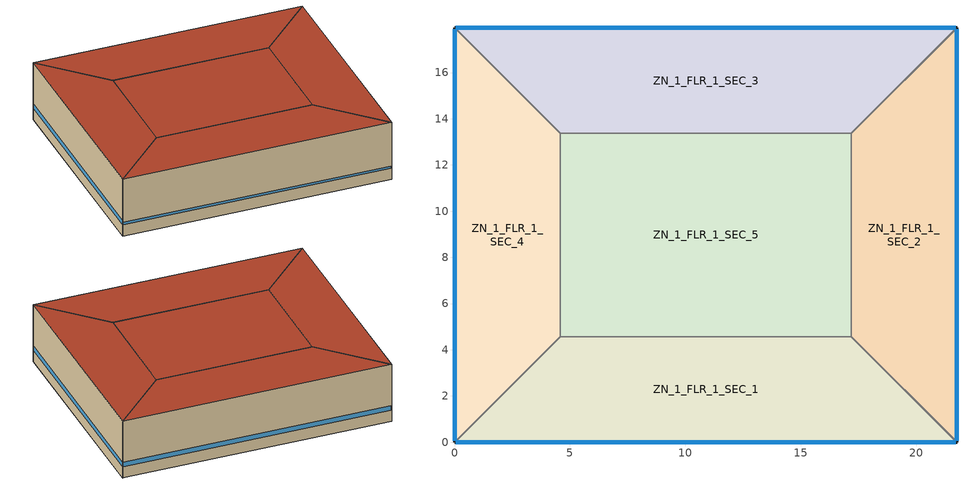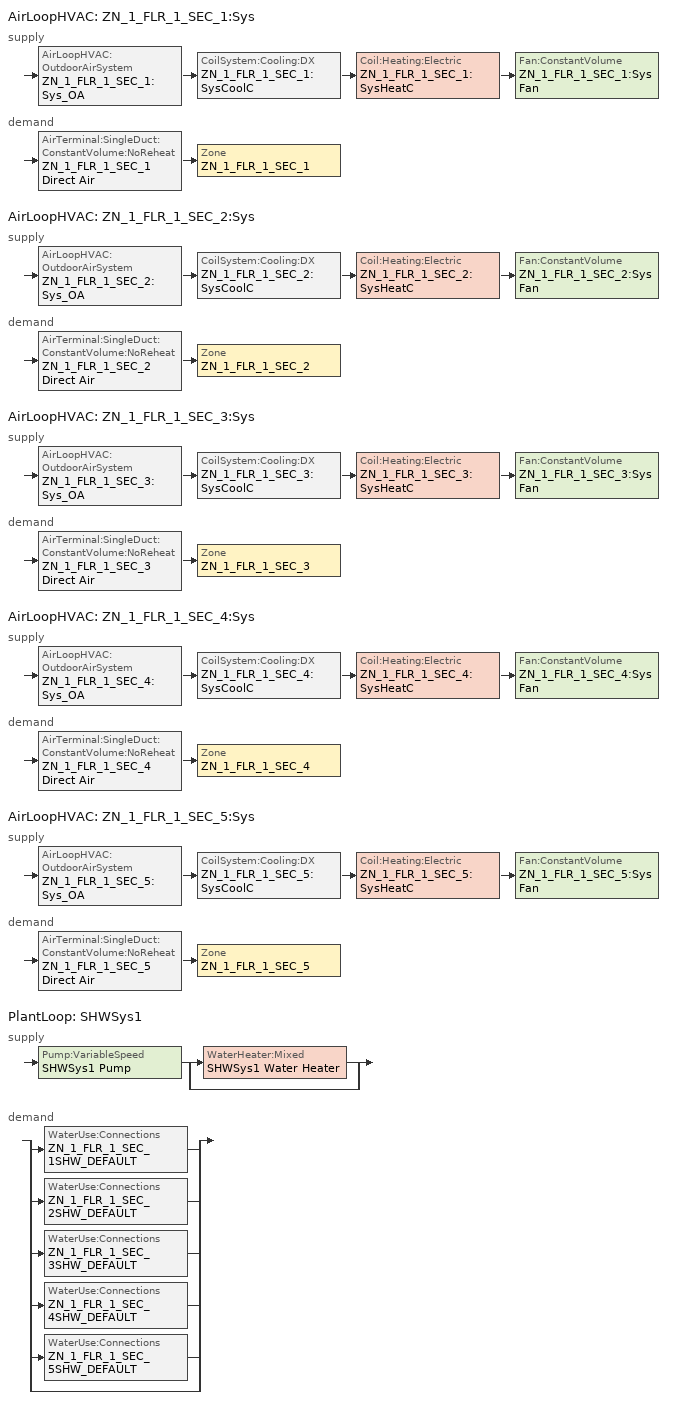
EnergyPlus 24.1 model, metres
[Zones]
ZN_1_FLR_1_SEC_1
 floor ground (ASHRAE 90.1-2004_Sec 5.5-3ab_Unheated_Ext-slab): 4.57,4.57 17.19,4.57 21.76,0 0,0 z0
 wall outside (ASHRAE 90.1-2004_Sec 5.5-3ab_Steel-Framed_Ext-wall): 0,0 21.76,0 z0:5.01
 wall to ZN_1_FLR_1_SEC_2 (ASHRAE 90.1-2004_Sec 5.5-3ab_Interior Wall_Int-Wall): 21.76,0 17.19,4.57 z0:5.01
 wall to ZN_1_FLR_1_SEC_5 (ASHRAE 90.1-2004_Sec 5.5-3ab_Interior Wall_Int-Wall): 17.19,4.57 4.57,4.57 z0:5.01
 wall to ZN_1_FLR_1_SEC_4 (ASHRAE 90.1-2004_Sec 5.5-3ab_Interior Wall_Int-Wall): 4.57,4.57 0,0 z0:5.01
 window (ASHRAE 90.1-2004_Sec 5.5-3ab_0_0.1_fixed_north_window): 0.05,0 21.71,0 z1:1.18
 roof outside (ASHRAE 90.1-2004_Sec 5.5-3ab_IEAD_Roof): 0,0 21.76,0 17.19,4.57 4.57,4.57 z5.01
ZN_1_FLR_1_SEC_2
 floor ground (ASHRAE 90.1-2004_Sec 5.5-3ab_Unheated_Ext-slab): 17.19,4.57 17.19,13.37 21.76,17.93 21.76,0 z0
 wall outside (ASHRAE 90.1-2004_Sec 5.5-3ab_Steel-Framed_Ext-wall): 21.76,0 21.76,17.93 z0:5.01
 wall to ZN_1_FLR_1_SEC_3 (ASHRAE 90.1-2004_Sec 5.5-3ab_Interior Wall_Int-Wall): 21.76,17.93 17.19,13.37 z0:5.01
 wall to ZN_1_FLR_1_SEC_5 (ASHRAE 90.1-2004_Sec 5.5-3ab_Interior Wall_Int-Wall): 17.19,13.37 17.19,4.57 z0:5.01
 window (ASHRAE 90.1-2004_Sec 5.5-3ab_0_0.1_fixed_west_window): 21.76,0.05 21.76,17.89 z1:1.36
 roof outside (ASHRAE 90.1-2004_Sec 5.5-3ab_IEAD_Roof): 21.76,0 21.76,17.93 17.19,13.37 17.19,4.57 z5.01
ZN_1_FLR_1_SEC_3
 floor ground (ASHRAE 90.1-2004_Sec 5.5-3ab_Unheated_Ext-slab): 0,17.93 21.76,17.93 17.19,13.36 4.57,13.36 z0
 wall outside (ASHRAE 90.1-2004_Sec 5.5-3ab_Steel-Framed_Ext-wall): 21.76,17.93 0,17.93 z0:5.01
 wall to ZN_1_FLR_1_SEC_5 (ASHRAE 90.1-2004_Sec 5.5-3ab_Interior Wall_Int-Wall): 4.57,13.36 17.19,13.36 z0:5.01
 wall to ZN_1_FLR_1_SEC_4 (ASHRAE 90.1-2004_Sec 5.5-3ab_Interior Wall_Int-Wall): 0,17.93 4.57,13.36 z0:5.01
 window (ASHRAE 90.1-2004_Sec 5.5-3ab_0_0.1_fixed_south_window): 21.71,17.93 0.05,17.93 z1:1.36
 roof outside (ASHRAE 90.1-2004_Sec 5.5-3ab_IEAD_Roof): 4.57,13.36 17.19,13.36 21.76,17.93 0,17.93 z5.01
ZN_1_FLR_1_SEC_4
 floor ground (ASHRAE 90.1-2004_Sec 5.5-3ab_Unheated_Ext-slab): 0,17.93 4.57,13.37 4.57,4.57 0,0 z0
 wall outside (ASHRAE 90.1-2004_Sec 5.5-3ab_Steel-Framed_Ext-wall): 0,17.93 0,0 z0:5.01
 wall to ZN_1_FLR_1_SEC_5 (ASHRAE 90.1-2004_Sec 5.5-3ab_Interior Wall_Int-Wall): 4.57,4.57 4.57,13.37 z0:5.01
 window (ASHRAE 90.1-2004_Sec 5.5-3ab_0_0.1_fixed_east_window): 0,17.89 0,0.05 z1:1.36
 roof outside (ASHRAE 90.1-2004_Sec 5.5-3ab_IEAD_Roof): 0,0 4.57,4.57 4.57,13.37 0,17.93 z5.01
ZN_1_FLR_1_SEC_5
 floor ground (ASHRAE 90.1-2004_Sec 5.5-3ab_Unheated_Ext-slab): 4.57,13.37 17.19,13.37 17.19,4.57 4.57,4.57 z0
 roof outside (ASHRAE 90.1-2004_Sec 5.5-3ab_IEAD_Roof): 4.57,4.57 17.19,4.57 17.19,13.37 4.57,13.37 z5.01
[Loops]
AirLoopHVAC 'ZN_1_FLR_1_SEC_1:Sys'
 supply: AirLoopHVAC:OutdoorAirSystem 'ZN_1_FLR_1_SEC_1:Sys_OA' > CoilSystem:Cooling:DX 'ZN_1_FLR_1_SEC_1:SysCoolC' > Coil:Heating:Electric 'ZN_1_FLR_1_SEC_1:SysHeatC' > Fan:ConstantVolume 'ZN_1_FLR_1_SEC_1:Sys Fan'
 demand: AirTerminal:SingleDuct:ConstantVolume:NoReheat 'ZN_1_FLR_1_SEC_1 Direct Air' > Zone 'ZN_1_FLR_1_SEC_1'
AirLoopHVAC 'ZN_1_FLR_1_SEC_2:Sys'
 supply: AirLoopHVAC:OutdoorAirSystem 'ZN_1_FLR_1_SEC_2:Sys_OA' > CoilSystem:Cooling:DX 'ZN_1_FLR_1_SEC_2:SysCoolC' > Coil:Heating:Electric 'ZN_1_FLR_1_SEC_2:SysHeatC' > Fan:ConstantVolume 'ZN_1_FLR_1_SEC_2:Sys Fan'
 demand: AirTerminal:SingleDuct:ConstantVolume:NoReheat 'ZN_1_FLR_1_SEC_2 Direct Air' > Zone 'ZN_1_FLR_1_SEC_2'
AirLoopHVAC 'ZN_1_FLR_1_SEC_3:Sys'
 supply: AirLoopHVAC:OutdoorAirSystem 'ZN_1_FLR_1_SEC_3:Sys_OA' > CoilSystem:Cooling:DX 'ZN_1_FLR_1_SEC_3:SysCoolC' > Coil:Heating:Electric 'ZN_1_FLR_1_SEC_3:SysHeatC' > Fan:ConstantVolume 'ZN_1_FLR_1_SEC_3:Sys Fan'
 demand: AirTerminal:SingleDuct:ConstantVolume:NoReheat 'ZN_1_FLR_1_SEC_3 Direct Air' > Zone 'ZN_1_FLR_1_SEC_3'
AirLoopHVAC 'ZN_1_FLR_1_SEC_4:Sys'
 supply: AirLoopHVAC:OutdoorAirSystem 'ZN_1_FLR_1_SEC_4:Sys_OA' > CoilSystem:Cooling:DX 'ZN_1_FLR_1_SEC_4:SysCoolC' > Coil:Heating:Electric 'ZN_1_FLR_1_SEC_4:SysHeatC' > Fan:ConstantVolume 'ZN_1_FLR_1_SEC_4:Sys Fan'
 demand: AirTerminal:SingleDuct:ConstantVolume:NoReheat 'ZN_1_FLR_1_SEC_4 Direct Air' > Zone 'ZN_1_FLR_1_SEC_4'
AirLoopHVAC 'ZN_1_FLR_1_SEC_5:Sys'
 supply: AirLoopHVAC:OutdoorAirSystem 'ZN_1_FLR_1_SEC_5:Sys_OA' > CoilSystem:Cooling:DX 'ZN_1_FLR_1_SEC_5:SysCoolC' > Coil:Heating:Electric 'ZN_1_FLR_1_SEC_5:SysHeatC' > Fan:ConstantVolume 'ZN_1_FLR_1_SEC_5:Sys Fan'
 demand: AirTerminal:SingleDuct:ConstantVolume:NoReheat 'ZN_1_FLR_1_SEC_5 Direct Air' > Zone 'ZN_1_FLR_1_SEC_5'
PlantLoop 'SHWSys1'
 supply: Pump:VariableSpeed 'SHWSys1 Pump' > split
  | WaterHeater:Mixed 'SHWSys1 Water Heater'
  | bypass
 demand: split
  | WaterUse:Connections 'ZN_1_FLR_1_SEC_1SHW_DEFAULT'
  | WaterUse:Connections 'ZN_1_FLR_1_SEC_2SHW_DEFAULT'
  | WaterUse:Connections 'ZN_1_FLR_1_SEC_3SHW_DEFAULT'
  | WaterUse:Connections 'ZN_1_FLR_1_SEC_4SHW_DEFAULT'
  | WaterUse:Connections 'ZN_1_FLR_1_SEC_5SHW_DEFAULT'
  | bypass
[Building]
AutoBuilt Model: All: Loads convergence tolerance value=0.04; Maximum number of warmup days=25; Minimum number of warmup days=6; North axis=203.014; Solar distribution=FullInteriorAndExterior; Temperature convergence tolerance value=0.2; Terrain=City
[Site:GroundTemperature:BuildingSurface]
20.03, 20.05, 20.08, 20.1, 20.18, 20.23, 20.22, 20.19, 20.26, 20.25, 20.23, 20.2
[Site:Location]
OKLAHOMA_CITY_OK_USA TMY2-13967: Elevation=397; Latitude=35.4; Longitude=-97.6; Time zone=-6
[Site:WaterMainsTemperature]
Annual average outdoor air temperature=15.03; Calculation method=Correlation; Maximum difference in monthly average outdoor air temperatures=28.2
[SizingPeriod:DesignDay] Barometric pressure=96645.77; Day of month=21; Daylight saving time indicator=No; Humidity condition type=WetBulb; Rain indicator=No; Snow indicator=No; Solar model indicator=ASHRAEClearSky
Name | Daily dry bulb temperature range | Day type | Maximum dry bulb temperature | Month | Sky clearness | Wetbulb or dewpoint at maximum dry bulb | Wind direction | Wind speed
OKLAHOMA_CITY_OK_USA Cooling .4% Conditions WB=>MDB | 11.7 | SummerDesignDay | 32.8 | 7 | 1 | 24.9 | 0 | 0
OKLAHOMA_CITY_OK_USA Heating 99.6% Conditions | 0 | WinterDesignDay | -12.6 | 1 | 0 | -12.6 | 360 | 6.9
[Construction]
ASHRAE 90.1-2004_Sec 5.5-3ab_0_0.1_fixed_east_window; ASHRAE 90.1-2004_Sec 5.5-3ab_0_0.1_fixed_south_window; ASHRAE 90.1-2004_Sec 5.5-3ab_0_0.1_fixed_west_window: Theoretical Glass [23], AIR 6MM, Theoretical Glass [23]
ASHRAE 90.1-2004_Sec 5.5-3ab_0_0.1_fixed_north_window: Theoretical Glass [24], AIR 6MM, Theoretical Glass [24]
ASHRAE 90.1-2004_Sec 5.5-3ab_IEAD_Roof: Roof Membrane, Roof Insulation, Metal Decking
ASHRAE 90.1-2004_Sec 5.5-3ab_Interior Wall_Int-Wall: GP01 1/2 GYPSUM, GP01 1/2 GYPSUM
ASHRAE 90.1-2004_Sec 5.5-3ab_Steel-Framed_Ext-wall: MAT-SHEATH, Wall Insulation [2], 1/2IN Gypsum
ASHRAE 90.1-2004_Sec 5.5-3ab_Unheated_Ext-slab: MAT-CC05 8 HW CONCRETE, CP02 CARPET PAD
InteriorFurnishings: Std Wood 6inch
[Material] Thermal absorptance=0.9
Name | Conductivity | Density | Roughness | Solar absorptance | Specific heat | Thickness | Visible absorptance
1/2IN Gypsum | 0.16 | 784.9 | Smooth | 0.92 | 830 | 0.0127 | 0.92
GP01 1/2 GYPSUM | 0.16 | 800 | Smooth | 0.7 | 1090 | 0.0127 | 0.5
MAT-CC05 8 HW CONCRETE | 1.311 | 2240 | Rough | 0.7 | 836.8 | 0.2032 | 0.7
Metal Decking | 45.006 | 7680 | MediumSmooth | 0.7 | 418.4 | 0.0015 | 0.3
Roof Insulation | 0.049 | 265 | MediumRough | 0.7 | 836.8 | 0.125 | 0.7
Roof Membrane | 0.16 | 1121.29 | VeryRough | 0.7 | 1460 | 0.0095 | 0.7
Std Wood 6inch | 0.12 | 540 | MediumSmooth | 0.7 | 1210 | 0.15 | 0.7
Wall Insulation [2] | 0.045 | 265 | MediumRough | 0.7 | 836.8 | 0.0376 | 0.7
[Material:NoMass] Solar absorptance=0.7; Thermal absorptance=0.9
Name | Roughness | Thermal resistance | Visible absorptance
CP02 CARPET PAD | VeryRough | 0.2165 | 0.8
MAT-SHEATH | Rough | 0.3626 | 0.7
[WindowMaterial:Gas]
AIR 6MM: Gas type=Air; Thickness=0.0063
[WindowMaterial:Glazing] Back side infrared hemispherical emissivity=0.85; Front side infrared hemispherical emissivity=0.85; Infrared transmittance at normal incidence=0; Optical data type=SpectralAverage; Thickness=0.003
Name | Back side solar reflectance at normal incidence | Back side visible reflectance at normal incidence | Conductivity | Front side solar reflectance at normal incidence | Front side visible reflectance at normal incidence | Solar transmittance at normal incidence | Visible transmittance at normal incidence
Theoretical Glass [23] | 0.3969 | 0.3459 | 2.3904 | 0.3969 | 0.3459 | 0.5531 | 0.6041
Theoretical Glass [24] | 0.3017 | 0.2406 | 2.4179 | 0.3017 | 0.2406 | 0.6483 | 0.7094
[AirLoopHVAC] Design supply air flow rate=Autosize
ZN_1_FLR_1_SEC_1:Sys; ZN_1_FLR_1_SEC_2:Sys; ZN_1_FLR_1_SEC_3:Sys; ZN_1_FLR_1_SEC_4:Sys; ZN_1_FLR_1_SEC_5:Sys
[AirTerminal:SingleDuct:ConstantVolume:NoReheat] Availability schedule=ALWAYS_ON; Maximum air flow rate=Autosize
ZN_1_FLR_1_SEC_1 Direct Air; ZN_1_FLR_1_SEC_2 Direct Air; ZN_1_FLR_1_SEC_3 Direct Air; ZN_1_FLR_1_SEC_4 Direct Air; ZN_1_FLR_1_SEC_5 Direct Air
[AvailabilityManager:NightCycle] Applicability schedule=Always_On; Control type=CycleOnAny; Cycling run time=7200; Cycling run time control type=FixedRunTime; Fan schedule=HVACOperationSchd; Thermostat tolerance=1
ZN_1_FLR_1_SEC_1:Sys Availability Manager; ZN_1_FLR_1_SEC_2:Sys Availability Manager; ZN_1_FLR_1_SEC_3:Sys Availability Manager; ZN_1_FLR_1_SEC_4:Sys Availability Manager; ZN_1_FLR_1_SEC_5:Sys Availability Manager
[Coil:Cooling:DX:SingleSpeed] 2023 rated evaporator fan power per volume flow rate=934.4; Availability schedule=ALWAYS_ON; Gross rated cooling cop=2.7835; Gross rated sensible heat ratio=Autosize; Gross rated total cooling capacity=Autosize; Rated air flow rate=Autosize
Name | Energy input ratio function of flow fraction curve | Energy input ratio function of temperature curve | Part load fraction correlation curve | Total cooling capacity function of flow fraction curve | Total cooling capacity function of temperature curve
ZN_1_FLR_1_SEC_1:SysCoolC DXCoil | ZN_1_FLR_1_SEC_1:SysCoolCCarrier48TM014_12tons_EIRFFF | ZN_1_FLR_1_SEC_1:SysCoolCCarrier48TM014_12tons_EIRFT | ZN_1_FLR_1_SEC_1:SysCoolCIEA_HVAC_BESTEST_9ton-PLR | ZN_1_FLR_1_SEC_1:SysCoolCCarrier48TM014_12tons_FFF | ZN_1_FLR_1_SEC_1:SysCoolCCarrier48TM014_12tons_CapFT
ZN_1_FLR_1_SEC_2:SysCoolC DXCoil | ZN_1_FLR_1_SEC_2:SysCoolCCarrier48TM014_12tons_EIRFFF | ZN_1_FLR_1_SEC_2:SysCoolCCarrier48TM014_12tons_EIRFT | ZN_1_FLR_1_SEC_2:SysCoolCIEA_HVAC_BESTEST_9ton-PLR | ZN_1_FLR_1_SEC_2:SysCoolCCarrier48TM014_12tons_FFF | ZN_1_FLR_1_SEC_2:SysCoolCCarrier48TM014_12tons_CapFT
ZN_1_FLR_1_SEC_3:SysCoolC DXCoil | ZN_1_FLR_1_SEC_3:SysCoolCCarrier48TM014_12tons_EIRFFF | ZN_1_FLR_1_SEC_3:SysCoolCCarrier48TM014_12tons_EIRFT | ZN_1_FLR_1_SEC_3:SysCoolCIEA_HVAC_BESTEST_9ton-PLR | ZN_1_FLR_1_SEC_3:SysCoolCCarrier48TM014_12tons_FFF | ZN_1_FLR_1_SEC_3:SysCoolCCarrier48TM014_12tons_CapFT
ZN_1_FLR_1_SEC_4:SysCoolC DXCoil | ZN_1_FLR_1_SEC_4:SysCoolCCarrier48TM014_12tons_EIRFFF | ZN_1_FLR_1_SEC_4:SysCoolCCarrier48TM014_12tons_EIRFT | ZN_1_FLR_1_SEC_4:SysCoolCIEA_HVAC_BESTEST_9ton-PLR | ZN_1_FLR_1_SEC_4:SysCoolCCarrier48TM014_12tons_FFF | ZN_1_FLR_1_SEC_4:SysCoolCCarrier48TM014_12tons_CapFT
ZN_1_FLR_1_SEC_5:SysCoolC DXCoil | ZN_1_FLR_1_SEC_5:SysCoolCCarrier48TM014_12tons_EIRFFF | ZN_1_FLR_1_SEC_5:SysCoolCCarrier48TM014_12tons_EIRFT | ZN_1_FLR_1_SEC_5:SysCoolCIEA_HVAC_BESTEST_9ton-PLR | ZN_1_FLR_1_SEC_5:SysCoolCCarrier48TM014_12tons_FFF | ZN_1_FLR_1_SEC_5:SysCoolCCarrier48TM014_12tons_CapFT
[Coil:Heating:Electric] Availability schedule=ALWAYS_ON; Efficiency=1; Nominal capacity=Autosize
ZN_1_FLR_1_SEC_1:SysHeatC; ZN_1_FLR_1_SEC_2:SysHeatC; ZN_1_FLR_1_SEC_3:SysHeatC; ZN_1_FLR_1_SEC_4:SysHeatC; ZN_1_FLR_1_SEC_5:SysHeatC
[CoilSystem:Cooling:DX] Availability schedule=ALWAYS_ON
Name | Cooling coil
ZN_1_FLR_1_SEC_1:SysCoolC | ZN_1_FLR_1_SEC_1:SysCoolC DXCoil
ZN_1_FLR_1_SEC_2:SysCoolC | ZN_1_FLR_1_SEC_2:SysCoolC DXCoil
ZN_1_FLR_1_SEC_3:SysCoolC | ZN_1_FLR_1_SEC_3:SysCoolC DXCoil
ZN_1_FLR_1_SEC_4:SysCoolC | ZN_1_FLR_1_SEC_4:SysCoolC DXCoil
ZN_1_FLR_1_SEC_5:SysCoolC | ZN_1_FLR_1_SEC_5:SysCoolC DXCoil
[ComponentCost:LineItem]
Name | Cost per area | Item | Line item type | Cost per unit of output capacity
Interior Furnishings | 1 | InteriorFurnishings | Construction
LIGHTING EQUIP:ZN_1_FLR_1_SEC_1 |  | ZN_1_FLR_1_SEC_1 | Lights | 1
LIGHTING EQUIP:ZN_1_FLR_1_SEC_2 |  | ZN_1_FLR_1_SEC_2 | Lights | 1
LIGHTING EQUIP:ZN_1_FLR_1_SEC_3 |  | ZN_1_FLR_1_SEC_3 | Lights | 1
LIGHTING EQUIP:ZN_1_FLR_1_SEC_4 |  | ZN_1_FLR_1_SEC_4 | Lights | 1
LIGHTING EQUIP:ZN_1_FLR_1_SEC_5 |  | ZN_1_FLR_1_SEC_5 | Lights | 1
PV:ZN_1_FLR_1_SEC_1_Ceiling |  | PV:ZN_1_FLR_1_SEC_1_Ceiling | Generator:Photovoltaic | 9000
PV:ZN_1_FLR_1_SEC_2_Ceiling |  | PV:ZN_1_FLR_1_SEC_2_Ceiling | Generator:Photovoltaic | 9000
PV:ZN_1_FLR_1_SEC_3_Ceiling |  | PV:ZN_1_FLR_1_SEC_3_Ceiling | Generator:Photovoltaic | 9000
PV:ZN_1_FLR_1_SEC_4_Ceiling |  | PV:ZN_1_FLR_1_SEC_4_Ceiling | Generator:Photovoltaic | 9000
PV:ZN_1_FLR_1_SEC_5_Ceiling |  | PV:ZN_1_FLR_1_SEC_5_Ceiling | Generator:Photovoltaic | 9000
east:ASHRAE 90.1-2004_Sec 5.5-3ab_0_0.1_fixed_east_window | 193.81 | ASHRAE 90.1-2004_Sec 5.5-3ab_0_0.1_fixed_east_window | Construction
ext-slab:ASHRAE 90.1-2004_Sec 5.5-3ab_Unheated_Ext-slab | 24.86 | ASHRAE 90.1-2004_Sec 5.5-3ab_Unheated_Ext-slab | Construction
ext-walls:ASHRAE 90.1-2004_Sec 5.5-3ab_Steel-Framed_Ext-wall | 39.26 | ASHRAE 90.1-2004_Sec 5.5-3ab_Steel-Framed_Ext-wall | Construction
int-walls:ASHRAE 90.1-2004_Sec 5.5-3ab_Interior Wall_Int-Wall | 1 | ASHRAE 90.1-2004_Sec 5.5-3ab_Interior Wall_Int-Wall | Construction
north:ASHRAE 90.1-2004_Sec 5.5-3ab_0_0.1_fixed_north_window | 191.81 | ASHRAE 90.1-2004_Sec 5.5-3ab_0_0.1_fixed_north_window | Construction
roofs:ASHRAE 90.1-2004_Sec 5.5-3ab_IEAD_Roof | 26.58 | ASHRAE 90.1-2004_Sec 5.5-3ab_IEAD_Roof | Construction
south:ASHRAE 90.1-2004_Sec 5.5-3ab_0_0.1_fixed_south_window | 193.81 | ASHRAE 90.1-2004_Sec 5.5-3ab_0_0.1_fixed_south_window | Construction
west:ASHRAE 90.1-2004_Sec 5.5-3ab_0_0.1_fixed_west_window | 193.81 | ASHRAE 90.1-2004_Sec 5.5-3ab_0_0.1_fixed_west_window | Construction
[Controller:OutdoorAir] Economizer control action type=ModulateFlow; Economizer control type=NoEconomizer; Economizer maximum limit dry bulb temperature=19; Economizer maximum limit enthalpy=32000; Lockout type=NoLockout; Maximum outdoor air flow rate=Autosize; Minimum limit type=FixedMinimum; Minimum outdoor air flow rate=Autosize; Minimum outdoor air schedule=MinOA_Sched
ControllerZN_1_FLR_1_SEC_1:Sys_OA; ControllerZN_1_FLR_1_SEC_2:Sys_OA; ControllerZN_1_FLR_1_SEC_3:Sys_OA; ControllerZN_1_FLR_1_SEC_4:Sys_OA; ControllerZN_1_FLR_1_SEC_5:Sys_OA
[DesignSpecification:OutdoorAir] Outdoor air flow per zone floor area=0; Outdoor air method=Flow/Zone
Name | Outdoor air flow per zone
SZ DSOA ZN_1_FLR_1_SEC_1; SZ DSOA ZN_1_FLR_1_SEC_3 | 0.0737046
SZ DSOA ZN_1_FLR_1_SEC_2; SZ DSOA ZN_1_FLR_1_SEC_4 | 0.0573162
SZ DSOA ZN_1_FLR_1_SEC_5 | 0.10412
[ElectricEquipment] Design level calculation method=EquipmentLevel; End use subcategory=GeneralEquipment; Fraction latent=0; Fraction lost=0; Fraction radiant=0.5; Schedule=BLDG_EQUIP_SCH
Name | Design level | Zone or zonelist or space or spacelist
ZN_1_FLR_1_SEC_1_MiscPlug_Equip | 465.9534 | ZN_1_FLR_1_SEC_1
ZN_1_FLR_1_SEC_2_MiscPlug_Equip | 362.3476 | ZN_1_FLR_1_SEC_2
ZN_1_FLR_1_SEC_3_MiscPlug_Equip | 465.9534 | ZN_1_FLR_1_SEC_3
ZN_1_FLR_1_SEC_4_MiscPlug_Equip | 362.3476 | ZN_1_FLR_1_SEC_4
ZN_1_FLR_1_SEC_5_MiscPlug_Equip | 658.2385 | ZN_1_FLR_1_SEC_5
[ElectricLoadCenter:Distribution]
PV Array Load Center: Design storage control charge power=14000; Design storage control discharge power=14000; Electrical buss type=DirectCurrentWithInverterDCStorage; Electrical storage object=Kibam; Generator demand limit scheme purchased electric demand limit=0; Generator list=Generator List; Generator operation scheme type=TrackElectrical; Inverter=PV Inverter; Maximum storage state of charge fraction=0.95; Minimum storage state of charge fraction=0.2; Storage charge power fraction schedule=Battery Charge Schedule; Storage converter object=Battery Charge Converter; Storage discharge power fraction schedule=Battery Discharge Schedule; Storage operation scheme=TrackChargeDischargeSchedules
[ElectricLoadCenter:Generators]
Generator List: Generator name 1=PV:ZN_1_FLR_1_SEC_1_Ceiling; Generator object type 1=Generator:Photovoltaic; Generator rated electric power output 1=9000; Generator name 2=PV:ZN_1_FLR_1_SEC_2_Ceiling; Generator object type 2=Generator:Photovoltaic; Generator rated electric power output 2=6000; Generator name 3=PV:ZN_1_FLR_1_SEC_3_Ceiling; Generator object type 3=Generator:Photovoltaic; Generator rated electric power output 3=9000; Generator name 4=PV:ZN_1_FLR_1_SEC_4_Ceiling; Generator object type 4=Generator:Photovoltaic; Generator rated electric power output 4=6000; Generator name 5=PV:ZN_1_FLR_1_SEC_5_Ceiling; Generator object type 5=Generator:Photovoltaic; Generator rated electric power output 5=9000
[ElectricLoadCenter:Inverter:LookUpTable]
PV Inverter: Availability schedule=ALWAYS_ON; Efficiency at 10 power and nominal voltage=0.839; Efficiency at 20 power and nominal voltage=0.897; Efficiency at 30 power and nominal voltage=0.916; Efficiency at 50 power and nominal voltage=0.931; Efficiency at 75 power and nominal voltage=0.934; Efficiency at 100 power and nominal voltage=0.93; Night tare loss power=200; Nominal voltage input=368; Radiative fraction=0.25; Rated maximum continuous output power=14000
[ElectricLoadCenter:Storage:Converter]
Battery Charge Converter: Ancillary power consumed in standby=20; Availability schedule=Battery Converter Solar Hours; Power conversion efficiency method=SimpleFixed; Radiative fraction=0.25; Simple fixed efficiency=0.95
[ElectricLoadCenter:Storage:Battery]
Kibam: Availability schedule=ALWAYS_ON; Battery life calculation=Yes; Battery life curve=Doubleexponential; Change rate from bound charge to available charge=0.5874; Fraction of available charge capacity=0.37; Fully charged module open circuit voltage=12.6; Fully discharged module open circuit voltage=12.4; Initial fractional state of charge=0.7; Maximum module capacity=86.1; Maximum module discharging current=100; Module charge rate limit=1; Module cut off voltage=10; Module internal electrical resistance=0.054; Number of battery modules in parallel=10; Number of battery modules in series=10; Number of cycle bins=5; Radiative fraction=0; Voltage change curve name for charging=charging; Voltage change curve name for discharging=discharging
[Exterior:FuelEquipment]
Equipment_SimpleRefrigeration: Design level=507.234; End use subcategory=Refrigeration (simple); Fuel use type=Electricity; Schedule=ALWAYS_ON
[Exterior:Lights]
Exterior Facade Lighting: Control option=AstronomicalClock; Design level=130.2176; End use subcategory=Exterior Facade Lighting; Schedule=ALWAYS_ON
[Fan:ConstantVolume] Availability schedule=HVACOperationSchd; Fan total efficiency=0.55; Maximum flow rate=Autosize; Motor efficiency=0.85; Motor in airstream fraction=1; Pressure rise=500
ZN_1_FLR_1_SEC_1:Sys Fan; ZN_1_FLR_1_SEC_2:Sys Fan; ZN_1_FLR_1_SEC_3:Sys Fan; ZN_1_FLR_1_SEC_4:Sys Fan; ZN_1_FLR_1_SEC_5:Sys Fan
[GasEquipment] Carbon dioxide generation rate=0; Design level calculation method=EquipmentLevel; End use subcategory=GeneralEquipment; Fraction latent=0; Fraction lost=0; Fraction radiant=0.2; Schedule=BLDG_EQUIP_SCH
Name | Design level | Zone or zonelist or space or spacelist
ZN_1_FLR_1_SEC_1_MiscGas_Equip | 184.1006 | ZN_1_FLR_1_SEC_1
ZN_1_FLR_1_SEC_2_MiscGas_Equip | 143.1654 | ZN_1_FLR_1_SEC_2
ZN_1_FLR_1_SEC_3_MiscGas_Equip | 184.1006 | ZN_1_FLR_1_SEC_3
ZN_1_FLR_1_SEC_4_MiscGas_Equip | 143.1654 | ZN_1_FLR_1_SEC_4
ZN_1_FLR_1_SEC_5_MiscGas_Equip | 260.0734 | ZN_1_FLR_1_SEC_5
[Generator:Photovoltaic] Heat transfer integration mode=Decoupled; Module performance=20percentEffPVhalfArea; Number of modules in series=1; Number of series strings in parallel=1
Name | Surface
PV:ZN_1_FLR_1_SEC_1_Ceiling | ZN_1_FLR_1_SEC_1_Ceiling
PV:ZN_1_FLR_1_SEC_2_Ceiling | ZN_1_FLR_1_SEC_2_Ceiling
PV:ZN_1_FLR_1_SEC_3_Ceiling | ZN_1_FLR_1_SEC_3_Ceiling
PV:ZN_1_FLR_1_SEC_4_Ceiling | ZN_1_FLR_1_SEC_4_Ceiling
PV:ZN_1_FLR_1_SEC_5_Ceiling | ZN_1_FLR_1_SEC_5_Ceiling
[InternalMass] Construction=InteriorFurnishings
Name | Zone or zonelist | Surface area
ZN_1_FLR_1_SEC_1_InternalMass_1 | ZN_1_FLR_1_SEC_1 | 157.0784
ZN_1_FLR_1_SEC_2_InternalMass_1 | ZN_1_FLR_1_SEC_2 | 122.1516
ZN_1_FLR_1_SEC_3_InternalMass_1 | ZN_1_FLR_1_SEC_3 | 157.0784
ZN_1_FLR_1_SEC_4_InternalMass_1 | ZN_1_FLR_1_SEC_4 | 122.1516
ZN_1_FLR_1_SEC_5_InternalMass_1 | ZN_1_FLR_1_SEC_5 | 221.8999
[Lights] Design level calculation method=LightingLevel; End use subcategory=General Lights; Fraction radiant=0.2; Fraction replaceable=1; Fraction visible=0.2; Return air fraction=0; Schedule=BLDG_LIGHT_SCH
Name | Lighting level | Zone or zonelist or space or spacelist
ZN_1_FLR_1_SEC_1_Lights | 1178.09 | ZN_1_FLR_1_SEC_1
ZN_1_FLR_1_SEC_2_Lights | 916.1373 | ZN_1_FLR_1_SEC_2
ZN_1_FLR_1_SEC_3_Lights | 1178.09 | ZN_1_FLR_1_SEC_3
ZN_1_FLR_1_SEC_4_Lights | 916.1373 | ZN_1_FLR_1_SEC_4
ZN_1_FLR_1_SEC_5_Lights | 1664.25 | ZN_1_FLR_1_SEC_5
[People] Activity level schedule=ACTIVITY_SCH; Air velocity schedule=AIR_VELO_SCH; Carbon dioxide generation rate=3.82e-08; Clothing insulation calculation method=ClothingInsulationSchedule; Clothing insulation schedule=CLOTHING_SCH; Fraction radiant=0.3; Mean radiant temperature calculation type=EnclosureAveraged; Number of people calculation method=People; Number of people schedule=BLDG_OCC_SCH; Thermal comfort model 1 type=Fanger; Work efficiency schedule=WORK_EFF_SCH
Name | Number of people | Zone or zonelist or space or spacelist
ZN_1_FLR_1_SEC_1 | 0.6039 | ZN_1_FLR_1_SEC_1
ZN_1_FLR_1_SEC_2 | 0.4696 | ZN_1_FLR_1_SEC_2
ZN_1_FLR_1_SEC_3 | 0.6039 | ZN_1_FLR_1_SEC_3
ZN_1_FLR_1_SEC_4 | 0.4696 | ZN_1_FLR_1_SEC_4
ZN_1_FLR_1_SEC_5 | 0.8531 | ZN_1_FLR_1_SEC_5
[PhotovoltaicPerformance:Simple]
20percentEffPVhalfArea: Conversion efficiency input mode=Fixed; Fraction of surface area with active solar cells=0.5; Value for cell efficiency if fixed=0.2
[PlantEquipmentList]
SHWSys1 Equipment List: SHWSys1 Water Heater, WaterHeater:Mixed
[PlantEquipmentOperation:HeatingLoad]
SHWSys1 Operation Scheme: Load range 1 lower limit=0; Load range 1 upper limit=1e+15; Range 1 equipment list=SHWSys1 Equipment List
[PlantEquipmentOperationSchemes]
SHWSys1 Loop Operation Scheme List: Control scheme 1=SHWSys1 Operation Scheme; Control scheme 1 schedule=PlantOnSched
[PlantLoop]
SHWSys1: Fluid type=Water; Load distribution scheme=Optimal; Maximum loop flow rate=Autosize; Maximum loop temperature=60; Minimum loop flow rate=0; Minimum loop temperature=10; Plant equipment operation scheme=SHWSys1 Loop Operation Scheme List; Plant loop volume=Autocalculate
[Pump:VariableSpeed]
SHWSys1 Pump: Design maximum flow rate=Autosize; Design minimum flow rate=0; Design power consumption=Autosize; Design pump head=179352; Fraction of motor inefficiencies to fluid stream=0; Motor efficiency=1; Pump control type=Intermittent; Coefficient 1 of the part load performance curve=0; Coefficient 2 of the part load performance curve=1; Coefficient 3 of the part load performance curve=0; Coefficient 4 of the part load performance curve=0
[SetpointManager:MixedAir] Control variable=Temperature
Name | Setpoint node or nodelist
ZN_1_FLR_1_SEC_1:Sys_OAMixed Air Temp Manager | ZN_1_FLR_1_SEC_1:Sys_OA-ZN_1_FLR_1_SEC_1:SysCoolCNode
ZN_1_FLR_1_SEC_2:Sys_OAMixed Air Temp Manager | ZN_1_FLR_1_SEC_2:Sys_OA-ZN_1_FLR_1_SEC_2:SysCoolCNode
ZN_1_FLR_1_SEC_3:Sys_OAMixed Air Temp Manager | ZN_1_FLR_1_SEC_3:Sys_OA-ZN_1_FLR_1_SEC_3:SysCoolCNode
ZN_1_FLR_1_SEC_4:Sys_OAMixed Air Temp Manager | ZN_1_FLR_1_SEC_4:Sys_OA-ZN_1_FLR_1_SEC_4:SysCoolCNode
ZN_1_FLR_1_SEC_5:Sys_OAMixed Air Temp Manager | ZN_1_FLR_1_SEC_5:Sys_OA-ZN_1_FLR_1_SEC_5:SysCoolCNode
[SetpointManager:Scheduled]
SHWSys1 Loop Setpoint Manager: Control variable=Temperature; Schedule=SHWSys1-Loop-Temp-Schedule; Setpoint node or nodelist=SHWSys1 Supply Outlet Node
[SetpointManager:SingleZone:Reheat] Control variable=Temperature; Maximum supply air temperature=40; Minimum supply air temperature=13
Name | Control zone | Setpoint node or nodelist
SupAirTemp MngrZN_1_FLR_1_SEC_1 | ZN_1_FLR_1_SEC_1 | ZN_1_FLR_1_SEC_1:Sys Supply Equipment Outlet Node
SupAirTemp MngrZN_1_FLR_1_SEC_2 | ZN_1_FLR_1_SEC_2 | ZN_1_FLR_1_SEC_2:Sys Supply Equipment Outlet Node
SupAirTemp MngrZN_1_FLR_1_SEC_3 | ZN_1_FLR_1_SEC_3 | ZN_1_FLR_1_SEC_3:Sys Supply Equipment Outlet Node
SupAirTemp MngrZN_1_FLR_1_SEC_4 | ZN_1_FLR_1_SEC_4 | ZN_1_FLR_1_SEC_4:Sys Supply Equipment Outlet Node
SupAirTemp MngrZN_1_FLR_1_SEC_5 | ZN_1_FLR_1_SEC_5 | ZN_1_FLR_1_SEC_5:Sys Supply Equipment Outlet Node
[Sizing:Plant]
SHWSys1: Design loop exit temperature=55; Loop design temperature difference=5; Loop type=Heating
[Sizing:System] 100 outdoor air in cooling=No; 100 outdoor air in heating=No; Central cooling capacity control method=VAV; Central cooling design supply air humidity ratio=0.0085; Central cooling design supply air temperature=12.8; Central heating design supply air humidity ratio=0.008; Central heating design supply air temperature=40; Central heating maximum system air flow ratio=0.3; Cooling design capacity=Autosize; Cooling design capacity method=CoolingDesignCapacity; Cooling supply air flow rate=0; Cooling supply air flow rate method=DesignDay; Design outdoor air flow rate=Autosize; Heating design capacity=Autosize; Heating design capacity method=HeatingDesignCapacity; Heating supply air flow rate=0; Heating supply air flow rate method=DesignDay; Precool design humidity ratio=0.008; Precool design temperature=11; Preheat design humidity ratio=0.008; Preheat design temperature=7; Type of load to size on=Sensible; Type of zone sum to use=NonCoincident; Zone maximum outdoor air fraction=1
ZN_1_FLR_1_SEC_1:Sys; ZN_1_FLR_1_SEC_2:Sys; ZN_1_FLR_1_SEC_3:Sys; ZN_1_FLR_1_SEC_4:Sys; ZN_1_FLR_1_SEC_5:Sys
[Sizing:Zone] Account for dedicated outdoor air system=No; Cooling design air flow method=DesignDay; Cooling design air flow rate=0; Cooling minimum air flow=0; Cooling minimum air flow fraction=0; Dedicated outdoor air high setpoint temperature for design=Autosize; Dedicated outdoor air low setpoint temperature for design=Autosize; Dedicated outdoor air system control strategy=NeutralSupplyAir; Heating design air flow method=DesignDay; Heating design air flow rate=0; Zone cooling design supply air humidity ratio=0.0085; Zone cooling design supply air temperature=14; Zone cooling design supply air temperature input method=SupplyAirTemperature; Zone cooling sizing factor=0; Zone heating design supply air humidity ratio=0.008; Zone heating design supply air temperature=50; Zone heating design supply air temperature input method=SupplyAirTemperature; Zone heating sizing factor=0
Name | Design specification outdoor air object
ZN_1_FLR_1_SEC_1 | SZ DSOA ZN_1_FLR_1_SEC_1
ZN_1_FLR_1_SEC_2 | SZ DSOA ZN_1_FLR_1_SEC_2
ZN_1_FLR_1_SEC_3 | SZ DSOA ZN_1_FLR_1_SEC_3
ZN_1_FLR_1_SEC_4 | SZ DSOA ZN_1_FLR_1_SEC_4
ZN_1_FLR_1_SEC_5 | SZ DSOA ZN_1_FLR_1_SEC_5
[ThermostatSetpoint:DualSetpoint] Cooling setpoint temperature schedule=ClgSetP_Sch; Heating setpoint temperature schedule=HtgSetP_Sch
ZN_1_FLR_1_SEC_1 DualSPSched; ZN_1_FLR_1_SEC_2 DualSPSched; ZN_1_FLR_1_SEC_3 DualSPSched; ZN_1_FLR_1_SEC_4 DualSPSched; ZN_1_FLR_1_SEC_5 DualSPSched
[UtilityCost:Charge:Block]
Name | Block 1 cost per unit value or variable | Block 2 cost per unit value or variable | Block size 1 value or variable | Block size 2 value or variable | Block size multiplier value or variable | Category variable | Season | Source variable | Tariff | Utility cost charge block | Block 3 cost per unit value or variable | Block size 3 value or variable
UtilityCost:Charge:Block 1 | 0.0249 | 0.0048 | 295 | remaining | TotalDemand | EnergyCharges | Summer | TotalEnergy | ReliantEnergy_PTB-LGS_LargeGeneral | SummerBaseEnergycharge
UtilityCost:Charge:Block 2 | 0 | 6.14 | 400 | remaining |  | DemandCharges | Annual | TotalDemand | ReliantEnergy_PTB-LGS_LargeGeneral | AnnualDemandCharge
UtilityCost:Charge:Block 3 | 0.0521 | 0.0317 | 125 | 170 | TotalDemand | EnergyCharges | Summer | TotalEnergy | ReliantEnergy_PTB-MGS_MiscGeneral | SummerBaseEnergycharge | 0.0055 | remaining
UtilityCost:Charge:Block 4 | 0.0504 | 0.0317 | 125 | 170 | TotalDemand | EnergyCharges | Summer | TotalEnergy | ReliantEnergy_PTB-MGS_MiscGeneral | SummerBaseEnergycharge | 0.0055 | remaining
UtilityCost:Charge:Block 5 | 0 | 3.04 | 10 | remaining | TotalDemand | DemandCharges | Annual | TotalDemand | ReliantEnergy_PTB-MGS_MiscGeneral | AnnualDemandCharge
[UtilityCost:Charge:Simple]
Name | Category variable | Cost per unit value or variable | Season | Source variable | Tariff | Utility cost charge simple
UtilityCost:Charge:Simple 1 | EnergyCharges | 0.0823 | Summer | totalEnergy | ReliantEnergy_PTB-LGS_LargeGeneral | SummerFuelEnergyCharge
UtilityCost:Charge:Simple 2 | EnergyCharges | 0.0485 | Winter | totalEnergy | ReliantEnergy_PTB-LGS_LargeGeneral | WinterFuelEnergyCharge
UtilityCost:Charge:Simple 3 | Taxes | 0.0825 | Annual | SubTotal | ReliantEnergy_PTB-LGS_LargeGeneral | TaxofEightPtTwoFivePercent
UtilityCost:Charge:Simple 4 | EnergyCharges | 0.0823 | Summer | totalEnergy | ReliantEnergy_PTB-MGS_MiscGeneral | SummerFuelEnergyCharge
UtilityCost:Charge:Simple 5 | EnergyCharges | 0.0485 | Winter | totalEnergy | ReliantEnergy_PTB-MGS_MiscGeneral | WinterFuelEnergyCharge
UtilityCost:Charge:Simple 6 | Taxes | 0.0825 | Annual | SubTotal | ReliantEnergy_PTB-MGS_MiscGeneral | TaxofEightPtTwoFivePercent
UtilityCost:Charge:Simple 7 | EnergyCharges | TX_MonthlyGasRates | Annual | totalEnergy | TX_EIAMonthlyRateGas | MonthlyRateGasCharge
UtilityCost:Charge:Simple 8 | Taxes | 0.0825 | Annual | SubTotal | TX_EIAMonthlyRateGas | TaxofEightPtTwoFivePercent
[UtilityCost:Qualify] Season=Annual; Threshold test=Count; Threshold value or variable=400; Variable=TotalDemand
Name | Number of months | Qualify type | Tariff | Utility cost qualify
UtilityCost:Qualify 1 | 12 | Minimum | ReliantEnergy_PTB-LGS_LargeGeneral | MinDemand400kw
UtilityCost:Qualify 2 | 1 | Maximum | ReliantEnergy_PTB-MGS_MiscGeneral | MaxDemand400kw
[UtilityCost:Tariff]
Name | Conversion factor choice | Demand window length | Group | Monthly charge or variable | Output meter | Season schedule
ReliantEnergy_PTB-LGS_LargeGeneral | kWh | HalfHour | Comm Elect | 2936.2 | Electricity:Facility | ReliantEnergySeasonSched
ReliantEnergy_PTB-MGS_MiscGeneral | kWh | HalfHour | Comm Elect | 18.82 | Electricity:Facility | ReliantEnergySeasonSched
TX_EIAMonthlyRateGas | MCF |  | Comm Gas | 0 | NaturalGas:Facility
[UtilityCost:Variable]
TX_MonthlyGasRates: January value=7.87; February value=7.73; March value=7.41; April value=7.86; May value=8.05; June value=8.75; July value=8.21; August value=8.34; September value=8.04; October value=7.65; November value=8.24; December value=7.99; Tariff=TX_EIAMonthlyRateGas; Variable type=Currency
[WaterHeater:Mixed]
SHWSys1 Water Heater: Ambient temperature indicator=Schedule; Ambient temperature schedule=SHWSys1 Water Heater Ambient Temperature Schedule; Deadband temperature difference=2; Heater control type=Cycle; Heater fuel type=Electricity; Heater maximum capacity=4500; Heater thermal efficiency=0.595; Maximum temperature limit=82.2222; Off cycle loss coefficient to ambient temperature=6; Off cycle parasitic fuel consumption rate=20; Off cycle parasitic fuel type=Electricity; Off cycle parasitic heat fraction to tank=0.595; On cycle loss coefficient to ambient temperature=6; On cycle parasitic fuel type=Electricity; Setpoint temperature schedule=SHWSys1 Water Heater Setpoint Temperature Schedule; Source side effectiveness=1; Tank volume=0.9; Use side design flow rate=Autosize; Use side effectiveness=1
[WaterUse:Connections]
Name | Water use equipment name 1
ZN_1_FLR_1_SEC_1SHW_DEFAULT | ZN_1_FLR_1_SEC_1SHW_DEFAULT
ZN_1_FLR_1_SEC_2SHW_DEFAULT | ZN_1_FLR_1_SEC_2SHW_DEFAULT
ZN_1_FLR_1_SEC_3SHW_DEFAULT | ZN_1_FLR_1_SEC_3SHW_DEFAULT
ZN_1_FLR_1_SEC_4SHW_DEFAULT | ZN_1_FLR_1_SEC_4SHW_DEFAULT
ZN_1_FLR_1_SEC_5SHW_DEFAULT | ZN_1_FLR_1_SEC_5SHW_DEFAULT
[WaterUse:Equipment] End use subcategory=SHW_DEFAULT; Flow rate fraction schedule=HOURS_OF_OPERATION
Name | Zone | Hot water supply temperature schedule | Latent fraction schedule | Peak flow rate | Sensible fraction schedule | Target temperature schedule
ZN_1_FLR_1_SEC_1SHW_DEFAULT | ZN_1_FLR_1_SEC_1 | ZN_1_FLR_1_SEC_1SHW_DEFAULTHot Supply Temp Sched | ZN_1_FLR_1_SEC_1SHW_DEFAULT Latent fract sched | 2.21419e-06 | ZN_1_FLR_1_SEC_1SHW_DEFAULT Sensible fract sched | ZN_1_FLR_1_SEC_1SHW_DEFAULT Temp Sched
ZN_1_FLR_1_SEC_2SHW_DEFAULT | ZN_1_FLR_1_SEC_2 | ZN_1_FLR_1_SEC_2SHW_DEFAULTHot Supply Temp Sched | ZN_1_FLR_1_SEC_2SHW_DEFAULT Latent fract sched | 1.72186e-07 | ZN_1_FLR_1_SEC_2SHW_DEFAULT Sensible fract sched | ZN_1_FLR_1_SEC_2SHW_DEFAULT Temp Sched
ZN_1_FLR_1_SEC_3SHW_DEFAULT | ZN_1_FLR_1_SEC_3 | ZN_1_FLR_1_SEC_3SHW_DEFAULTHot Supply Temp Sched | ZN_1_FLR_1_SEC_3SHW_DEFAULT Latent fract sched | 2.21419e-06 | ZN_1_FLR_1_SEC_3SHW_DEFAULT Sensible fract sched | ZN_1_FLR_1_SEC_3SHW_DEFAULT Temp Sched
ZN_1_FLR_1_SEC_4SHW_DEFAULT | ZN_1_FLR_1_SEC_4 | ZN_1_FLR_1_SEC_4SHW_DEFAULTHot Supply Temp Sched | ZN_1_FLR_1_SEC_4SHW_DEFAULT Latent fract sched | 1.72186e-06 | ZN_1_FLR_1_SEC_4SHW_DEFAULT Sensible fract sched | ZN_1_FLR_1_SEC_4SHW_DEFAULT Temp Sched
ZN_1_FLR_1_SEC_5SHW_DEFAULT | ZN_1_FLR_1_SEC_5 | ZN_1_FLR_1_SEC_5SHW_DEFAULTHot Supply Temp Sched | ZN_1_FLR_1_SEC_5SHW_DEFAULT Latent fract sched | 3.12791e-07 | ZN_1_FLR_1_SEC_5SHW_DEFAULT Sensible fract sched | ZN_1_FLR_1_SEC_5SHW_DEFAULT Temp Sched
[Zone] Ceiling height=5.0088; Floor area=Autocalculate; Multiplier=1; Part of total floor area=Yes; Type=1
Name | Volume
ZN_1_FLR_1_SEC_1; ZN_1_FLR_1_SEC_3 | 393.3855
ZN_1_FLR_1_SEC_2; ZN_1_FLR_1_SEC_4 | 305.9154
ZN_1_FLR_1_SEC_5 | 555.724
[ZoneControl:Thermostat] Control type schedule=Dual Zone Control Type Sched
Name | Zone or zonelist | Control 1
ZN_1_FLR_1_SEC_1 Thermostat | ZN_1_FLR_1_SEC_1 | ZN_1_FLR_1_SEC_1 DualSPSched
ZN_1_FLR_1_SEC_2 Thermostat | ZN_1_FLR_1_SEC_2 | ZN_1_FLR_1_SEC_2 DualSPSched
ZN_1_FLR_1_SEC_3 Thermostat | ZN_1_FLR_1_SEC_3 | ZN_1_FLR_1_SEC_3 DualSPSched
ZN_1_FLR_1_SEC_4 Thermostat | ZN_1_FLR_1_SEC_4 | ZN_1_FLR_1_SEC_4 DualSPSched
ZN_1_FLR_1_SEC_5 Thermostat | ZN_1_FLR_1_SEC_5 | ZN_1_FLR_1_SEC_5 DualSPSched
[Zone equipment]
ZN_1_FLR_1_SEC_1: ZN_1_FLR_1_SEC_1 Direct Air
ZN_1_FLR_1_SEC_2: ZN_1_FLR_1_SEC_2 Direct Air
ZN_1_FLR_1_SEC_3: ZN_1_FLR_1_SEC_3 Direct Air
ZN_1_FLR_1_SEC_4: ZN_1_FLR_1_SEC_4 Direct Air
ZN_1_FLR_1_SEC_5: ZN_1_FLR_1_SEC_5 Direct Air
[ZoneInfiltration:DesignFlowRate] Constant term coefficient=1; Design flow rate calculation method=Flow/Zone; Schedule=INFIL_SCH; Temperature term coefficient=0; Velocity squared term coefficient=0; Velocity term coefficient=0
Name | Design flow rate | Zone or zonelist or space or spacelist
ZN_1_FLR_1_SEC_1_Infiltration | 0.0542 | ZN_1_FLR_1_SEC_1
ZN_1_FLR_1_SEC_2_Infiltration | 0.0435 | ZN_1_FLR_1_SEC_2
ZN_1_FLR_1_SEC_3_Infiltration | 0.0542 | ZN_1_FLR_1_SEC_3
ZN_1_FLR_1_SEC_4_Infiltration | 0.0435 | ZN_1_FLR_1_SEC_4
ZN_1_FLR_1_SEC_5_Infiltration | 0.0354 | ZN_1_FLR_1_SEC_5
[Curve:Biquadratic] Input unit type for x=Temperature; Input unit type for y=Temperature; Maximum value of x=22.1111; Maximum value of y=47.66; Minimum value of x=16.5556; Minimum value of y=18; Output unit type=Dimensionless
Name | Coefficient1 constant | Coefficient2 x | Coefficient3 x 2 | Coefficient4 y | Coefficient5 y 2 | Coefficient6 x y
ZN_1_FLR_1_SEC_1:SysCoolCCarrier48TM014_12tons_CapFT; ZN_1_FLR_1_SEC_2:SysCoolCCarrier48TM014_12tons_CapFT; ZN_1_FLR_1_SEC_3:SysCoolCCarrier48TM014_12tons_CapFT; ZN_1_FLR_1_SEC_4:SysCoolCCarrier48TM014_12tons_CapFT; ZN_1_FLR_1_SEC_5:SysCoolCCarrier48TM014_12tons_CapFT | 1.39072 | -0.0529058 | 0.0018423 | 0.00058267 | -0.000186814 | 0.000265159
ZN_1_FLR_1_SEC_1:SysCoolCCarrier48TM014_12tons_EIRFT; ZN_1_FLR_1_SEC_2:SysCoolCCarrier48TM014_12tons_EIRFT; ZN_1_FLR_1_SEC_3:SysCoolCCarrier48TM014_12tons_EIRFT; ZN_1_FLR_1_SEC_4:SysCoolCCarrier48TM014_12tons_EIRFT; ZN_1_FLR_1_SEC_5:SysCoolCCarrier48TM014_12tons_EIRFT | -0.536161 | 0.105138 | -0.00172659 | 0.0149848 | 0.000659948 | -0.0017385
[Curve:DoubleExponentialDecay]
Doubleexponential: Input unit type for x=Dimensionless; Maximum value of x=1; Minimum value of x=0; Output unit type=Dimensionless; Coefficient1 c1=1380; Coefficient2 c2=6834; Coefficient3 c3=-8.75; Coefficient4 c4=6747; Coefficient5 c5=-6.22
[Curve:Quadratic]
Name | Maximum value of x | Minimum value of x | Coefficient1 constant | Coefficient2 x | Coefficient3 x 2
ZN_1_FLR_1_SEC_1:SysCoolCCarrier48TM014_12tons_EIRFFF; ZN_1_FLR_1_SEC_2:SysCoolCCarrier48TM014_12tons_EIRFFF; ZN_1_FLR_1_SEC_3:SysCoolCCarrier48TM014_12tons_EIRFFF; ZN_1_FLR_1_SEC_4:SysCoolCCarrier48TM014_12tons_EIRFFF; ZN_1_FLR_1_SEC_5:SysCoolCCarrier48TM014_12tons_EIRFFF | 1.25 | 0.75 | 1.19525 | -0.306138 | 0.110973
ZN_1_FLR_1_SEC_1:SysCoolCCarrier48TM014_12tons_FFF; ZN_1_FLR_1_SEC_2:SysCoolCCarrier48TM014_12tons_FFF; ZN_1_FLR_1_SEC_3:SysCoolCCarrier48TM014_12tons_FFF; ZN_1_FLR_1_SEC_4:SysCoolCCarrier48TM014_12tons_FFF; ZN_1_FLR_1_SEC_5:SysCoolCCarrier48TM014_12tons_FFF | 1.25 | 0.75 | 0.718954 | 0.435436 | -0.154193
ZN_1_FLR_1_SEC_1:SysCoolCIEA_HVAC_BESTEST_9ton-PLR; ZN_1_FLR_1_SEC_2:SysCoolCIEA_HVAC_BESTEST_9ton-PLR; ZN_1_FLR_1_SEC_3:SysCoolCIEA_HVAC_BESTEST_9ton-PLR; ZN_1_FLR_1_SEC_4:SysCoolCIEA_HVAC_BESTEST_9ton-PLR; ZN_1_FLR_1_SEC_5:SysCoolCIEA_HVAC_BESTEST_9ton-PLR | 1 | 0 | 0.771 | 0.229 | 0
[Curve:RectangularHyperbola2] Input unit type for x=Dimensionless; Maximum curve output=100; Maximum value of x=1; Minimum curve output=-100; Minimum value of x=0; Output unit type=Dimensionless
Name | Coefficient1 c1 | Coefficient2 c2 | Coefficient3 c3
charging | -0.2765 | -93.27 | 0.0068
discharging | 0.0899 | -98.24 | -0.0082
[Schedule:Compact]
ACTIVITY_SCH: Through: 12/31, For: AllDays, Until: 24:00, 140
AIR_VELO_SCH; ZN_1_FLR_1_SEC_1SHW_DEFAULT Sensible fract sched; ZN_1_FLR_1_SEC_2SHW_DEFAULT Sensible fract sched; ZN_1_FLR_1_SEC_3SHW_DEFAULT Sensible fract sched; ZN_1_FLR_1_SEC_4SHW_DEFAULT Sensible fract sched; ZN_1_FLR_1_SEC_5SHW_DEFAULT Sensible fract sched: Through: 12/31, For: AllDays, Until: 24:00, 0.2
ALWAYS_ON; INFIL_SCH; MinOA_Sched; PlantOnSched: Through: 12/31, For: AllDays, Until: 24:00, 1
BLDG_EQUIP_SCH: Through: 12/31, For: Weekdays SummerDesignDay, Until: 10:00, 0.1, Until: 19:00, 0.95, Until: 24:00, 0.1, For: WeekEnds WinterDesignDay Holidays AllOtherDays, Until: 24:00, 0.1
BLDG_LIGHT_SCH: Through: 12/31, For: Weekdays SummerDesignDay, Until: 10:00, 0, Until: 19:00, 0.943, Until: 24:00, 0, For: WeekEnds WinterDesignDay Holidays AllOtherDays, Until: 24:00, 0
BLDG_OCC_SCH: Through: 12/31, For: Weekdays SummerDesignDay, Until: 10:00, 0, Until: 12:00, 0.95, Until: 13:00, 0.5, Until: 19:00, 0.95, Until: 24:00, 0, For: WeekEnds WinterDesignDay Holidays AllOtherDays, Until: 24:00, 0
Battery Charge Schedule: Through: 12/31, For: AllDays, Until: 09:00, 0, Until: 14:00, 0.5, Until: 24:00, 0
Battery Discharge Schedule: Through: 12/31, For: AllDays, Until: 14:00, 0, Until: 20:00, 0.5, Until: 24:00, 0
Battery Converter Solar Hours: Through: 12/31, For: AllDays, Until: 07:00, 0, Until: 20:00, 1, Until: 24:00, 0
CLGSETP_SCH: Through: 12/31, For: SummerDesignDay, Until: 24:00, 24, For: WinterDesignDay, Until: 24:00, 33, For: WeekEnds, Until: 24:00, 33, For: Weekdays Holidays AllOtherDays, Until: 10:00, 33, Until: 19:00, 24, Until: 24:00, 33
CLOTHING_SCH: Through: 04/30, For: AllDays, Until: 24:00, 1.1, Through: 09/30, For: AllDays, Until: 24:00, 0.6, Through: 12/31, For: AllDays, Until: 24:00, 1.1
Dual Zone Control Type Sched: Through: 12/31, For: AllDays, Until: 24:00, 4
HTGSETP_SCH: Through: 12/31, For: SummerDesignDay, Until: 24:00, 13, For: WinterDesignDay, Until: 24:00, 21, For: Weekdays, Until: 10:00, 13, Until: 19:00, 21, Until: 24:00, 13, For: WeekEnds Holidays AllOtherDays, Until: 24:00, 13
HVACOperationSchd; Hours_of_operation: Through: 12/31, For: Weekdays SummerDesignDay, Until: 10:00, 0, Until: 19:00, 1, Until: 24:00, 0, For: WeekEnds WinterDesignDay Holidays AllOtherDays, Until: 24:00, 0
ReliantEnergySeasonSched: Through: 4/30, For: AllDays, Until: 24:00, 1, Through: 10/31, For: AllDays, Until: 24:00, 3, Through: 12/31, For: AllDays, Until: 24:00, 1
SHWSys1 Water Heater Ambient Temperature Schedule: Through: 12/31, For: AllDays, Until: 24:00, 22
SHWSys1 Water Heater Setpoint Temperature Schedule: Through: 12/31, For: AllDays, Until: 24:00, 60
SHWSys1-Loop-Temp-Schedule; ZN_1_FLR_1_SEC_1SHW_DEFAULTHot Supply Temp Sched; ZN_1_FLR_1_SEC_2SHW_DEFAULTHot Supply Temp Sched; ZN_1_FLR_1_SEC_3SHW_DEFAULTHot Supply Temp Sched; ZN_1_FLR_1_SEC_4SHW_DEFAULTHot Supply Temp Sched; ZN_1_FLR_1_SEC_5SHW_DEFAULTHot Supply Temp Sched: Through: 12/31, For: AllDays, Until: 24:00, 55
WORK_EFF_SCH: Through: 12/31, For: AllDays, Until: 24:00, 0
ZN_1_FLR_1_SEC_1SHW_DEFAULT Latent fract sched; ZN_1_FLR_1_SEC_2SHW_DEFAULT Latent fract sched; ZN_1_FLR_1_SEC_3SHW_DEFAULT Latent fract sched; ZN_1_FLR_1_SEC_4SHW_DEFAULT Latent fract sched; ZN_1_FLR_1_SEC_5SHW_DEFAULT Latent fract sched: Through: 12/31, For: AllDays, Until: 24:00, 0.05
ZN_1_FLR_1_SEC_1SHW_DEFAULT Temp Sched; ZN_1_FLR_1_SEC_2SHW_DEFAULT Temp Sched; ZN_1_FLR_1_SEC_3SHW_DEFAULT Temp Sched; ZN_1_FLR_1_SEC_4SHW_DEFAULT Temp Sched; ZN_1_FLR_1_SEC_5SHW_DEFAULT Temp Sched: Through: 12/31, For: AllDays, Until: 24:00, 40
